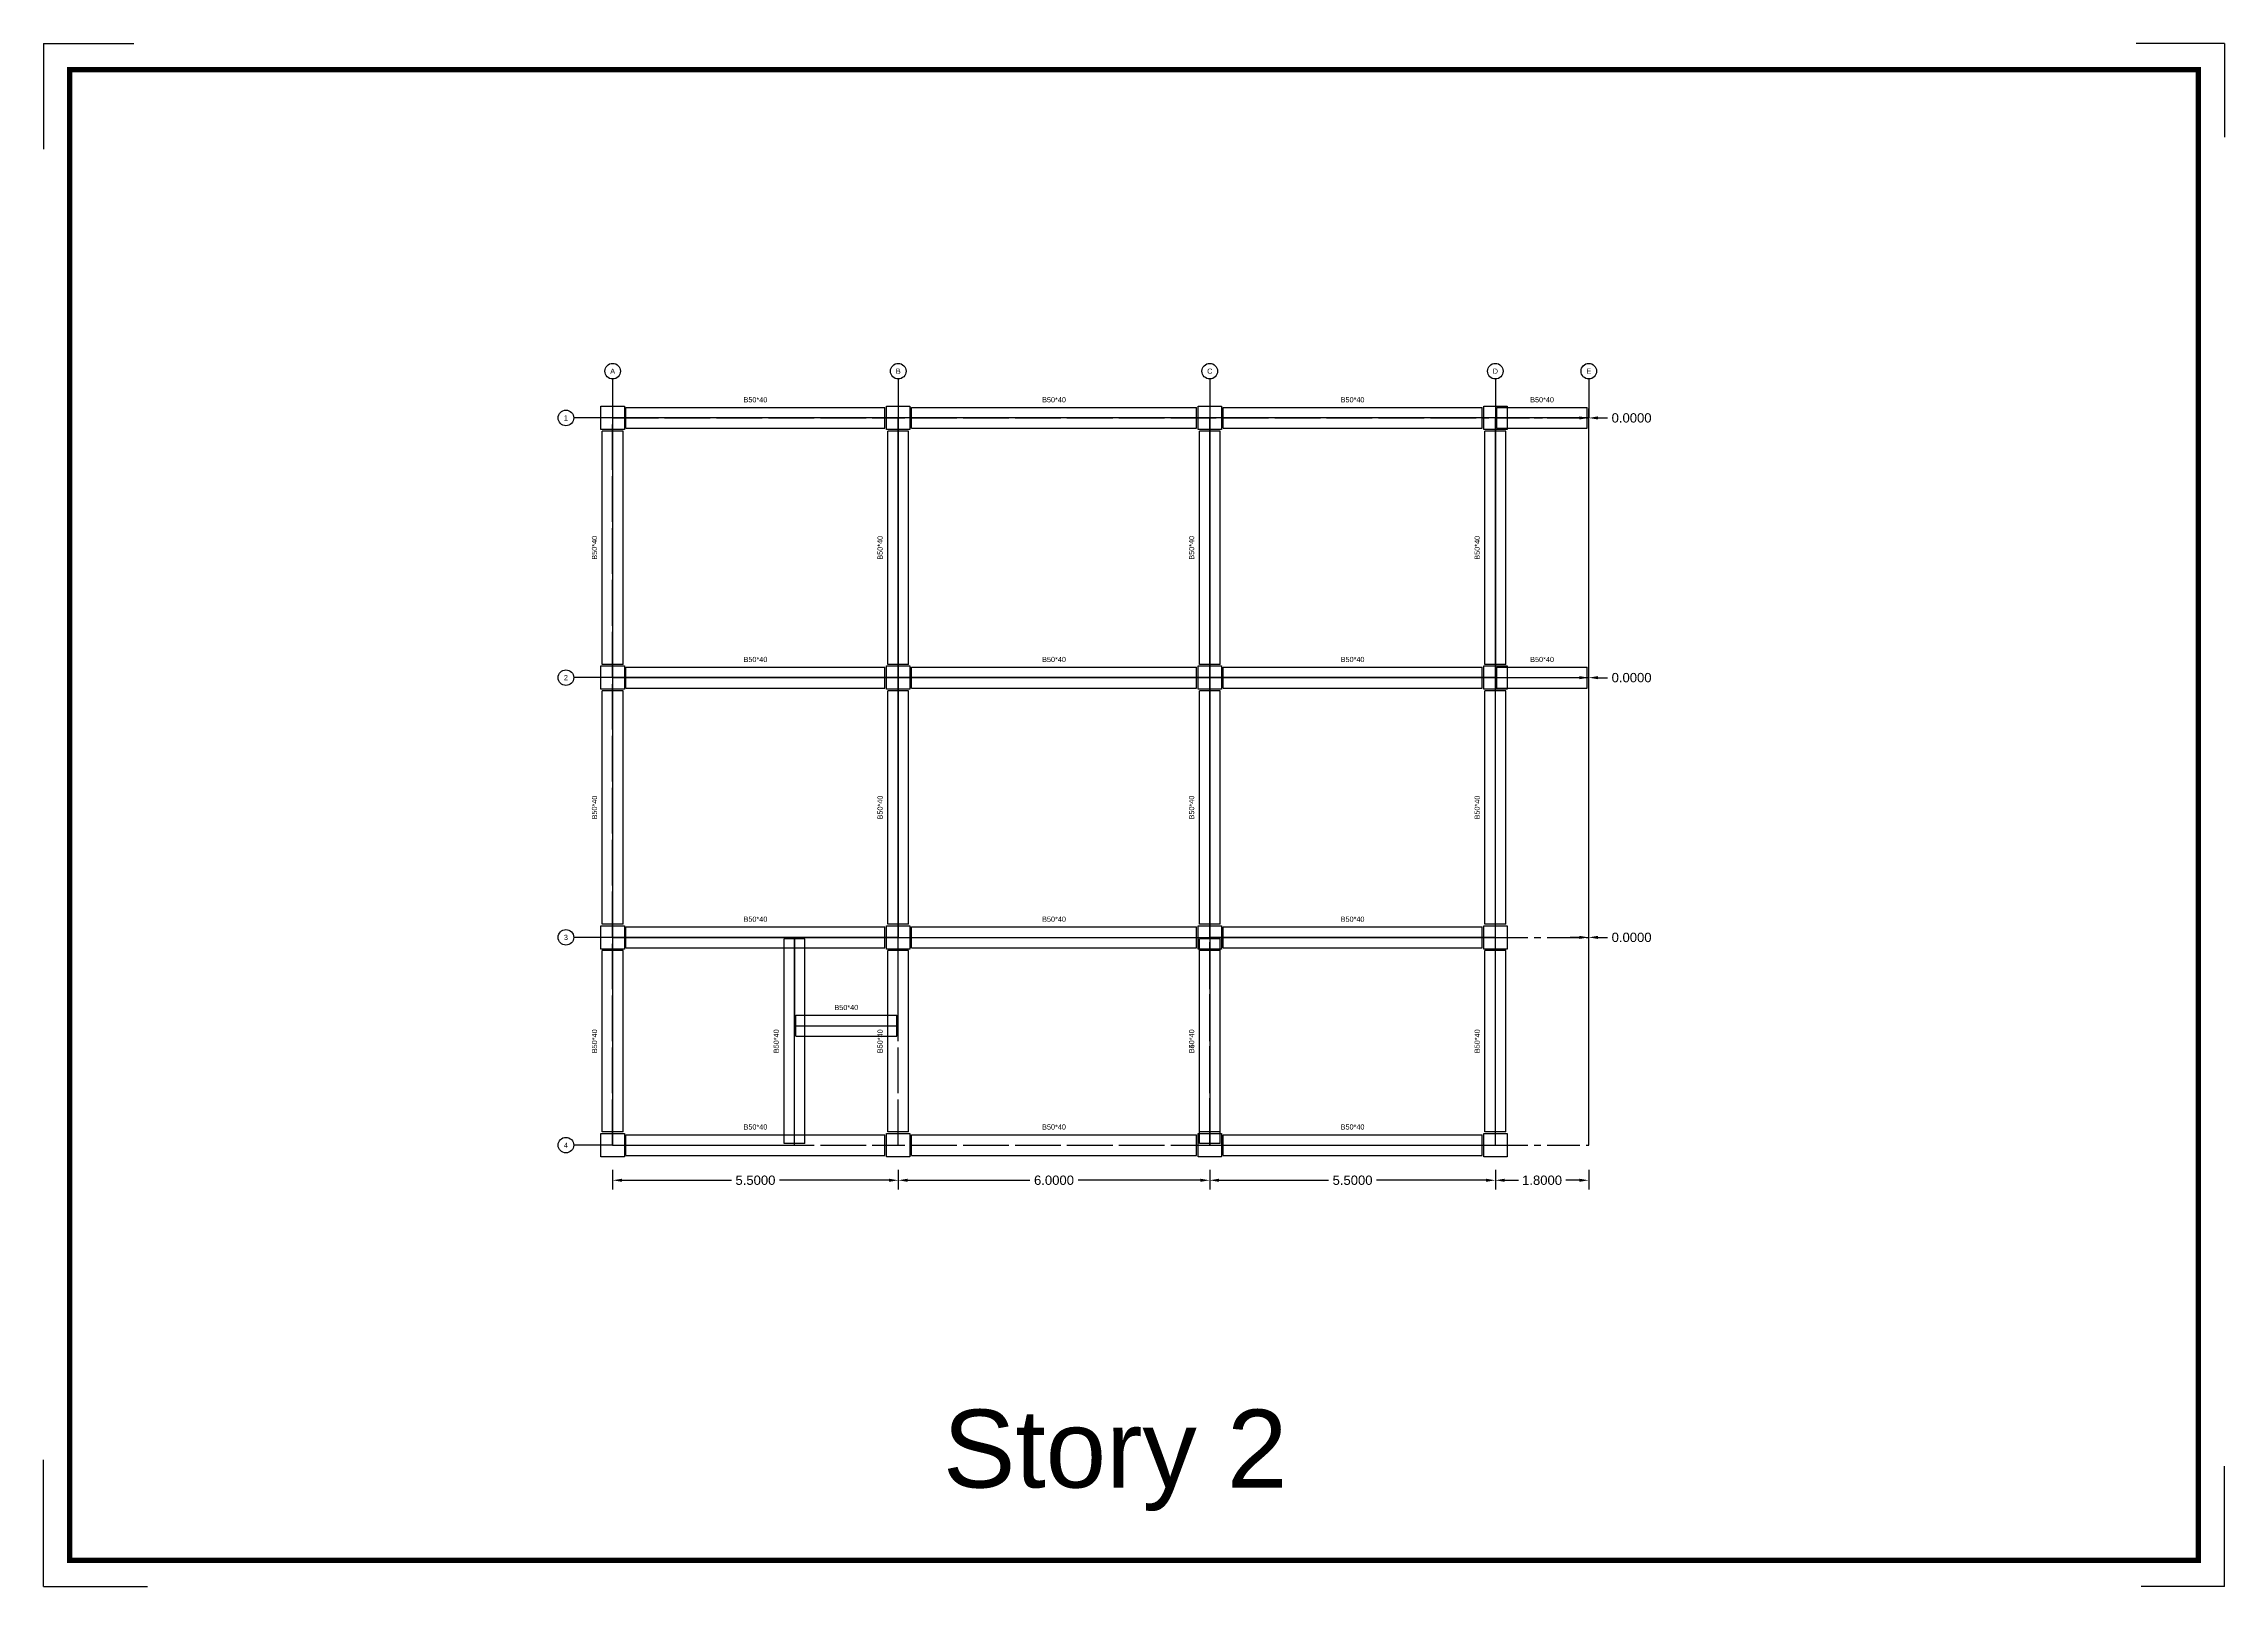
# Model space of a CAD drawing. Header units: inches. Extents: x -1152 to 1352, y 183 to 608.
# Drawn here: x 841.87 to 883.87, y 237.71 to 267.41 of the extents above; entities that cross this region are included whole.
import ezdxf
from ezdxf.enums import TextEntityAlignment as Align

# ---------------------------------------------------------------- set-up
doc = ezdxf.new("R2010")
doc.units = ezdxf.units.IN
doc.header["$MEASUREMENT"] = 0
doc.linetypes.add('CENTER', pattern=[2, 1.25, -0.25, 0.25, -0.25])
for name, color, linetype in [('BEAM', 5, 'Continuous'), ('CENTERLINES', 7, 'Continuous'), ('COLS', 5, 'Continuous'), ('DIMENSIONS', 4, 'Continuous'), ('GRID', 1, 'Continuous'), ('SLAB', 6, 'Continuous'), ('TEXT', 3, 'Continuous')]:
    doc.layers.add(name, color=color, linetype=linetype)
doc.layers.add('Layer4', color=252, linetype='Continuous', lineweight=25)
doc.styles.get("Standard").update_dxf_attribs({"font": 'arial.ttf'})
doc.dimstyles.get("Standard").update_dxf_attribs({"dimtxt": 0.18, "dimasz": 0.18, "dimexe": 0.18, "dimexo": 0.0625, "dimgap": 0.09, "dimtad": 0, "dimtih": 1, "dimtoh": 1, "dimdec": 4, "dimzin": 0, "dimdsep": 46, "dimtxsty": 'Standard', "dimcen": 0.09, "dimadec": 0, "dimazin": 0, "dimtfac": 1, "dimtdec": 4, "dimtofl": 0, "dimtmove": 0, "dimatfit": 3, "dimfxl": 1, "dimtolj": 1, "dimtzin": 0, "dimarcsym": 0})

# ---------------------------------------------------------------- blocks, each defined once
blk = doc.blocks.new('*D434')
at = {"layer": 'DEFPOINTS', "color": 0, "transparency": 16777216}
for p in [(852.826, 245.791), (858.326, 245.791), (858.326, 245.531)]:
    blk.add_point(p, dxfattribs=at)
at = {"layer": 'DIMENSIONS', "color": 0, "lineweight": -2, "transparency": 16777216}
for p, q in [((852.826, 245.729), (852.826, 245.351)), ((858.326, 245.729), (858.326, 245.351)), ((853.006, 245.531), (855.113, 245.531)), ((858.146, 245.531), (856.04, 245.531))]:
    blk.add_line(p, q, dxfattribs=at)
at = {"layer": 'DIMENSIONS', "color": 0, "transparency": 16777216}
for points in [[(853.006, 245.561), (853.006, 245.501), (852.826, 245.531)], [(858.146, 245.561), (858.146, 245.501), (858.326, 245.531)]]:
    blk.add_solid(points, dxfattribs=at)
at = {"layer": 'DIMENSIONS', "color": 0, "transparency": 16777216, "insert": (855.576, 245.531), "char_height": 0.18, "attachment_point": 5}
blk.add_mtext('\\A1;5.5000', dxfattribs=at)
blk = doc.blocks.new('*D435')
at = {"layer": 'DEFPOINTS', "color": 0, "transparency": 16777216}
for p in [(858.326, 245.791), (864.326, 245.791), (864.326, 245.531)]:
    blk.add_point(p, dxfattribs=at)
at = {"layer": 'DIMENSIONS', "color": 0, "lineweight": -2, "transparency": 16777216}
for p, q in [((858.326, 245.729), (858.326, 245.351)), ((864.326, 245.729), (864.326, 245.351)), ((858.506, 245.531), (860.862, 245.531)), ((864.146, 245.531), (861.79, 245.531))]:
    blk.add_line(p, q, dxfattribs=at)
at = {"layer": 'DIMENSIONS', "color": 0, "transparency": 16777216}
for points in [[(858.506, 245.561), (858.506, 245.501), (858.326, 245.531)], [(864.146, 245.561), (864.146, 245.501), (864.326, 245.531)]]:
    blk.add_solid(points, dxfattribs=at)
at = {"layer": 'DIMENSIONS', "color": 0, "transparency": 16777216, "insert": (861.326, 245.531), "char_height": 0.18, "attachment_point": 5}
blk.add_mtext('\\A1;6.0000', dxfattribs=at)
blk = doc.blocks.new('*D436')
at = {"layer": 'DEFPOINTS', "color": 0, "transparency": 16777216}
for p in [(864.326, 245.791), (869.826, 245.791), (869.826, 245.531)]:
    blk.add_point(p, dxfattribs=at)
at = {"layer": 'DIMENSIONS', "color": 0, "lineweight": -2, "transparency": 16777216}
for p, q in [((864.326, 245.729), (864.326, 245.351)), ((869.826, 245.729), (869.826, 245.351)), ((864.506, 245.531), (866.613, 245.531)), ((869.646, 245.531), (867.54, 245.531))]:
    blk.add_line(p, q, dxfattribs=at)
at = {"layer": 'DIMENSIONS', "color": 0, "transparency": 16777216}
for points in [[(864.506, 245.561), (864.506, 245.501), (864.326, 245.531)], [(869.646, 245.561), (869.646, 245.501), (869.826, 245.531)]]:
    blk.add_solid(points, dxfattribs=at)
at = {"layer": 'DIMENSIONS', "color": 0, "transparency": 16777216, "insert": (867.076, 245.531), "char_height": 0.18, "attachment_point": 5}
blk.add_mtext('\\A1;5.5000', dxfattribs=at)
blk = doc.blocks.new('*D437')
at = {"layer": 'DEFPOINTS', "color": 0, "transparency": 16777216}
for p in [(869.826, 245.791), (871.626, 245.791), (871.626, 245.531)]:
    blk.add_point(p, dxfattribs=at)
at = {"layer": 'DIMENSIONS', "color": 0, "lineweight": -2, "transparency": 16777216}
for p, q in [((869.826, 245.729), (869.826, 245.351)), ((871.626, 245.729), (871.626, 245.351)), ((870.006, 245.531), (870.271, 245.531)), ((871.446, 245.531), (871.181, 245.531))]:
    blk.add_line(p, q, dxfattribs=at)
at = {"layer": 'DIMENSIONS', "color": 0, "transparency": 16777216}
for points in [[(870.006, 245.561), (870.006, 245.501), (869.826, 245.531)], [(871.446, 245.561), (871.446, 245.501), (871.626, 245.531)]]:
    blk.add_solid(points, dxfattribs=at)
at = {"layer": 'DIMENSIONS', "color": 0, "transparency": 16777216, "insert": (870.726, 245.531), "char_height": 0.18, "attachment_point": 5}
blk.add_mtext('\\A1;1.8000', dxfattribs=at)
blk = doc.blocks.new('*D438')
at = {"layer": 'DEFPOINTS', "color": 0, "transparency": 16777216}
for p in [(871.626, 250.207), (871.626, 250.207), (871.626, 246.207)]:
    blk.add_point(p, dxfattribs=at)
at = {"layer": 'DIMENSIONS', "color": 0, "lineweight": -2, "transparency": 16777216}
for p, q in [((871.626, 246.27), (871.626, 250.387)), ((871.626, 250.27), (871.626, 250.387)), ((871.446, 250.207), (871.266, 250.207)), ((871.806, 250.207), (871.986, 250.207))]:
    blk.add_line(p, q, dxfattribs=at)
at = {"layer": 'DIMENSIONS', "color": 0, "transparency": 16777216}
for points in [[(871.446, 250.237), (871.446, 250.177), (871.626, 250.207)], [(871.806, 250.237), (871.806, 250.177), (871.626, 250.207)]]:
    blk.add_solid(points, dxfattribs=at)
at = {"layer": 'DIMENSIONS', "color": 0, "transparency": 16777216, "insert": (872.45, 250.207), "char_height": 0.18, "attachment_point": 5}
blk.add_mtext('\\A1;0.0000', dxfattribs=at)
blk = doc.blocks.new('*D439')
at = {"layer": 'DEFPOINTS', "color": 0, "transparency": 16777216}
for p in [(871.626, 255.207), (871.626, 255.207), (871.626, 250.207)]:
    blk.add_point(p, dxfattribs=at)
at = {"layer": 'DIMENSIONS', "color": 0, "lineweight": -2, "transparency": 16777216}
for p, q in [((871.626, 250.27), (871.626, 255.387)), ((871.626, 255.27), (871.626, 255.387)), ((871.446, 255.207), (871.266, 255.207)), ((871.806, 255.207), (871.986, 255.207))]:
    blk.add_line(p, q, dxfattribs=at)
at = {"layer": 'DIMENSIONS', "color": 0, "transparency": 16777216}
for points in [[(871.446, 255.237), (871.446, 255.177), (871.626, 255.207)], [(871.806, 255.237), (871.806, 255.177), (871.626, 255.207)]]:
    blk.add_solid(points, dxfattribs=at)
at = {"layer": 'DIMENSIONS', "color": 0, "transparency": 16777216, "insert": (872.45, 255.207), "char_height": 0.18, "attachment_point": 5}
blk.add_mtext('\\A1;0.0000', dxfattribs=at)
blk = doc.blocks.new('*D440')
at = {"layer": 'DEFPOINTS', "color": 0, "transparency": 16777216}
for p in [(871.626, 260.207), (871.626, 260.207), (871.626, 255.207)]:
    blk.add_point(p, dxfattribs=at)
at = {"layer": 'DIMENSIONS', "color": 0, "lineweight": -2, "transparency": 16777216}
for p, q in [((871.446, 260.207), (871.266, 260.207)), ((871.626, 255.27), (871.626, 260.387)), ((871.626, 260.27), (871.626, 260.387)), ((871.806, 260.207), (871.986, 260.207))]:
    blk.add_line(p, q, dxfattribs=at)
at = {"layer": 'DIMENSIONS', "color": 0, "transparency": 16777216}
for points in [[(871.446, 260.237), (871.446, 260.177), (871.626, 260.207)], [(871.806, 260.237), (871.806, 260.177), (871.626, 260.207)]]:
    blk.add_solid(points, dxfattribs=at)
at = {"layer": 'DIMENSIONS', "color": 0, "transparency": 16777216, "insert": (872.45, 260.207), "char_height": 0.18, "attachment_point": 5}
blk.add_mtext('\\A1;0.0000', dxfattribs=at)

msp = doc.modelspace()

# ---------------------------------------------------------------- linework, layer by layer
at = {"layer": 'BEAM', "color": 2, "linetype": 'Continuous'}
for p, q in [((853.08122, 260.40744), (858.07122, 260.40744)), ((853.08122, 260.00744), (853.08122, 260.40744)), ((858.07122, 260.00744), (858.07122, 260.40744)), ((858.58122, 260.40744), (864.07122, 260.40744)), ((858.58122, 260.00744), (858.58122, 260.40744)), ((864.07122, 260.00744), (864.07122, 260.40744)), ((864.58122, 260.40744), (869.57122, 260.40744)), ((864.58122, 260.00744), (864.58122, 260.40744)), ((869.57122, 260.00744), (869.57122, 260.40744)), ((869.85622, 260.40744), (871.59622, 260.40744)), ((869.85622, 260.00744), (869.85622, 260.40744)), ((871.59622, 260.00744), (871.59622, 260.40744)), ((853.08122, 260.00744), (858.07122, 260.00744)), ((858.58122, 260.00744), (864.07122, 260.00744)), ((864.58122, 260.00744), (869.57122, 260.00744)), ((869.85622, 260.00744), (871.59622, 260.00744)), ((852.62622, 255.46244), (852.62622, 259.95244)), ((853.02622, 259.95244), (852.62622, 259.95244)), ((853.02622, 255.46244), (853.02622, 259.95244)), ((858.12622, 255.46244), (858.12622, 259.95244)), ((858.52622, 259.95244), (858.12622, 259.95244)), ((858.52622, 255.46244), (858.52622, 259.95244)), ((864.12622, 255.46244), (864.12622, 259.95244)), ((864.52622, 259.95244), (864.12622, 259.95244)), ((864.52622, 255.46244), (864.52622, 259.95244)), ((869.62622, 255.46244), (869.62622, 259.95244)), ((870.02622, 259.95244), (869.62622, 259.95244)), ((870.02622, 255.46244), (870.02622, 259.95244)), ((853.02622, 255.46244), (852.62622, 255.46244)), ((853.08122, 255.40744), (858.07122, 255.40744)), ((853.08122, 255.00744), (853.08122, 255.40744)), ((858.07122, 255.00744), (858.07122, 255.40744)), ((858.52622, 255.46244), (858.12622, 255.46244)), ((858.58122, 255.40744), (864.07122, 255.40744)), ((858.58122, 255.00744), (858.58122, 255.40744)), ((864.07122, 255.00744), (864.07122, 255.40744)), ((864.52622, 255.46244), (864.12622, 255.46244)), ((864.58122, 255.40744), (869.57122, 255.40744)), ((864.58122, 255.00744), (864.58122, 255.40744)), ((869.57122, 255.00744), (869.57122, 255.40744)), ((870.02622, 255.46244), (869.62622, 255.46244)), ((869.85622, 255.40744), (871.59622, 255.40744)), ((869.85622, 255.00744), (869.85622, 255.40744)), ((871.59622, 255.00744), (871.59622, 255.40744)), ((852.62622, 250.46244), (852.62622, 254.95244)), ((853.02622, 254.95244), (852.62622, 254.95244)), ((853.02622, 250.46244), (853.02622, 254.95244)), ((853.08122, 255.00744), (858.07122, 255.00744)), ((858.12622, 250.46244), (858.12622, 254.95244)), ((858.52622, 254.95244), (858.12622, 254.95244)), ((858.52622, 250.46244), (858.52622, 254.95244)), ((858.58122, 255.00744), (864.07122, 255.00744)), ((864.12622, 250.46244), (864.12622, 254.95244)), ((864.52622, 254.95244), (864.12622, 254.95244)), ((864.52622, 250.46244), (864.52622, 254.95244)), ((864.58122, 255.00744), (869.57122, 255.00744)), ((869.62622, 250.46244), (869.62622, 254.95244)), ((870.02622, 254.95244), (869.62622, 254.95244)), ((869.85622, 255.00744), (871.59622, 255.00744)), ((870.02622, 250.46244), (870.02622, 254.95244)), ((853.02622, 250.46244), (852.62622, 250.46244)), ((853.08122, 250.40744), (858.07122, 250.40744)), ((853.08122, 250.00744), (853.08122, 250.40744)), ((858.07122, 250.00744), (858.07122, 250.40744)), ((858.52622, 250.46244), (858.12622, 250.46244)), ((858.58122, 250.40744), (864.07122, 250.40744)), ((858.58122, 250.00744), (858.58122, 250.40744)), ((864.07122, 250.00744), (864.07122, 250.40744)), ((864.52622, 250.46244), (864.12622, 250.46244)), ((864.58122, 250.40744), (869.57122, 250.40744)), ((864.58122, 250.00744), (864.58122, 250.40744)), ((869.57122, 250.00744), (869.57122, 250.40744)), ((870.02622, 250.46244), (869.62622, 250.46244)), ((852.62622, 246.46244), (852.62622, 249.95244)), ((853.02622, 249.95244), (852.62622, 249.95244)), ((853.02622, 246.46244), (853.02622, 249.95244)), ((853.08122, 250.00744), (858.07122, 250.00744)), ((856.12622, 246.23744), (856.12622, 250.17744)), ((856.52622, 250.17744), (856.12622, 250.17744)), ((856.52622, 246.23744), (856.52622, 250.17744)), ((858.12622, 246.46244), (858.12622, 249.95244)), ((858.52622, 249.95244), (858.12622, 249.95244)), ((858.52622, 246.46244), (858.52622, 249.95244)), ((858.58122, 250.00744), (864.07122, 250.00744)), ((864.12622, 246.23744), (864.12622, 250.17744)), ((864.52622, 250.17744), (864.12622, 250.17744)), ((864.12622, 246.46244), (864.12622, 249.95244)), ((864.52622, 249.95244), (864.12622, 249.95244)), ((864.52622, 246.23744), (864.52622, 250.17744)), ((864.52622, 246.46244), (864.52622, 249.95244)), ((864.58122, 250.00744), (869.57122, 250.00744)), ((869.62622, 246.46244), (869.62622, 249.95244)), ((870.02622, 249.95244), (869.62622, 249.95244)), ((870.02622, 246.46244), (870.02622, 249.95244)), ((856.35622, 248.70744), (858.29622, 248.70744)), ((856.35622, 248.30744), (856.35622, 248.70744)), ((858.29622, 248.30744), (858.29622, 248.70744)), ((856.35622, 248.30744), (858.29622, 248.30744)), ((853.02622, 246.46244), (852.62622, 246.46244)), ((853.08122, 246.40744), (858.07122, 246.40744)), ((853.08122, 246.00744), (853.08122, 246.40744)), ((856.52622, 246.23744), (856.12622, 246.23744)), ((858.07122, 246.00744), (858.07122, 246.40744)), ((858.52622, 246.46244), (858.12622, 246.46244)), ((858.58122, 246.40744), (864.07122, 246.40744)), ((858.58122, 246.00744), (858.58122, 246.40744)), ((864.07122, 246.00744), (864.07122, 246.40744)), ((864.52622, 246.46244), (864.12622, 246.46244)), ((864.52622, 246.23744), (864.12622, 246.23744)), ((864.58122, 246.40744), (869.57122, 246.40744)), ((864.58122, 246.00744), (864.58122, 246.40744)), ((869.57122, 246.00744), (869.57122, 246.40744)), ((870.02622, 246.46244), (869.62622, 246.46244)), ((853.08122, 246.00744), (858.07122, 246.00744)), ((858.58122, 246.00744), (864.07122, 246.00744)), ((864.58122, 246.00744), (869.57122, 246.00744))]:
    msp.add_line(p, q, dxfattribs=at)
at = {"layer": 'CENTERLINES', "color": 6, "linetype": 'CENTER', "ltscale": 0.5}
for p, q in [((853.08122, 260.20744), (858.07122, 260.20744)), ((858.58122, 260.20744), (864.07122, 260.20744)), ((864.58122, 260.20744), (869.57122, 260.20744)), ((869.85622, 260.20744), (871.59622, 260.20744)), ((852.82622, 255.46244), (852.82622, 259.95244)), ((858.32622, 255.46244), (858.32622, 259.95244)), ((864.32622, 255.46244), (864.32622, 259.95244)), ((869.82622, 255.46244), (869.82622, 259.95244)), ((852.82622, 250.46244), (852.82622, 254.95244)), ((853.08122, 255.20744), (858.07122, 255.20744)), ((858.32622, 250.46244), (858.32622, 254.95244)), ((858.58122, 255.20744), (864.07122, 255.20744)), ((864.32622, 250.46244), (864.32622, 254.95244)), ((864.58122, 255.20744), (869.57122, 255.20744)), ((869.82622, 250.46244), (869.82622, 254.95244)), ((869.85622, 255.20744), (871.59622, 255.20744)), ((852.82622, 246.46244), (852.82622, 249.95244)), ((853.08122, 250.20744), (858.07122, 250.20744)), ((856.32622, 246.23744), (856.32622, 250.17744)), ((858.32622, 246.46244), (858.32622, 249.95244)), ((858.58122, 250.20744), (864.07122, 250.20744)), ((864.32622, 246.23744), (864.32622, 250.17744)), ((864.32622, 246.46244), (864.32622, 249.95244)), ((864.58122, 250.20744), (869.57122, 250.20744)), ((869.82622, 246.46244), (869.82622, 249.95244)), ((856.35622, 248.50744), (858.29622, 248.50744)), ((853.08122, 246.20744), (858.07122, 246.20744)), ((858.58122, 246.20744), (864.07122, 246.20744)), ((864.58122, 246.20744), (869.57122, 246.20744))]:
    msp.add_line(p, q, dxfattribs=at)
at = {"layer": 'COLS', "color": 2, "linetype": 'Continuous'}
for points in [[(853.05122, 259.98244), (852.60122, 259.98244), (852.60122, 260.43244), (853.05122, 260.43244)], [(858.55122, 259.98244), (858.10122, 259.98244), (858.10122, 260.43244), (858.55122, 260.43244)], [(864.55122, 259.98244), (864.10122, 259.98244), (864.10122, 260.43244), (864.55122, 260.43244)], [(870.05122, 259.98244), (869.60122, 259.98244), (869.60122, 260.43244), (870.05122, 260.43244)], [(853.05122, 254.98244), (852.60122, 254.98244), (852.60122, 255.43244), (853.05122, 255.43244)], [(858.55122, 254.98244), (858.10122, 254.98244), (858.10122, 255.43244), (858.55122, 255.43244)], [(864.55122, 254.98244), (864.10122, 254.98244), (864.10122, 255.43244), (864.55122, 255.43244)], [(870.05122, 254.98244), (869.60122, 254.98244), (869.60122, 255.43244), (870.05122, 255.43244)], [(853.05122, 249.98244), (852.60122, 249.98244), (852.60122, 250.43244), (853.05122, 250.43244)], [(858.55122, 249.98244), (858.10122, 249.98244), (858.10122, 250.43244), (858.55122, 250.43244)], [(864.55122, 249.98244), (864.10122, 249.98244), (864.10122, 250.43244), (864.55122, 250.43244)], [(870.05122, 249.98244), (869.60122, 249.98244), (869.60122, 250.43244), (870.05122, 250.43244)], [(853.05122, 245.98244), (852.60122, 245.98244), (852.60122, 246.43244), (853.05122, 246.43244)], [(858.55122, 245.98244), (858.10122, 245.98244), (858.10122, 246.43244), (858.55122, 246.43244)], [(864.55122, 245.98244), (864.10122, 245.98244), (864.10122, 246.43244), (864.55122, 246.43244)], [(870.05122, 245.98244), (869.60122, 245.98244), (869.60122, 246.43244), (870.05122, 246.43244)]]:
    msp.add_lwpolyline(points, close=True, dxfattribs=at)
at = {"layer": 'GRID', "color": 0, "linetype": 'Continuous'}
for p, q in [((852.82622, 260.95744), (852.82622, 260.20744)), ((858.32622, 260.95744), (858.32622, 260.20744)), ((864.32622, 260.95744), (864.32622, 260.20744)), ((869.82622, 260.95744), (869.82622, 260.20744)), ((871.62622, 260.95744), (871.62622, 260.20744)), ((852.82622, 260.20744), (852.07622, 260.20744)), ((852.82622, 255.20744), (852.07622, 255.20744)), ((852.82622, 250.20744), (852.07622, 250.20744)), ((852.82622, 246.20744), (852.07622, 246.20744))]:
    msp.add_line(p, q, dxfattribs=at)
at = {"layer": 'GRID', "color": 1, "linetype": 'CENTER', "ltscale": 0.5}
for p, q in [((852.82622, 246.20744), (852.82622, 260.20744)), ((852.82622, 260.20744), (871.62622, 260.20744)), ((858.32622, 246.20744), (858.32622, 260.20744)), ((864.32622, 246.20744), (864.32622, 260.20744)), ((869.82622, 246.20744), (869.82622, 260.20744)), ((871.62622, 246.20744), (871.62622, 260.20744)), ((852.82622, 255.20744), (871.62622, 255.20744)), ((852.82622, 250.20744), (871.62622, 250.20744)), ((852.82622, 246.20744), (871.62622, 246.20744))]:
    msp.add_line(p, q, dxfattribs=at)
at = {"layer": 'GRID', "color": 0, "linetype": 'Continuous'}
for centre in [(852.82622, 261.10744), (858.32622, 261.10744), (864.32622, 261.10744), (869.82622, 261.10744), (871.62622, 261.10744), (851.92622, 260.20744), (851.92622, 255.20744), (851.92622, 250.20744), (851.92622, 246.20744)]:
    msp.add_circle(centre, 0.15, dxfattribs=at)
at = {"layer": 'Layer4'}
for p, q in [((841.86681, 267.41315), (841.86681, 265.38297)), ((841.86681, 267.41315), (843.60743, 267.41315)), ((883.86681, 267.41315), (882.16881, 267.41315)), ((883.86681, 267.41315), (883.86681, 265.61444)), ((841.86681, 237.71315), (841.86681, 240.1508)), ((883.86681, 237.71315), (883.86681, 240.02719)), ((883.86681, 237.71315), (883.86681, 238.71315)), ((841.86681, 237.71315), (843.86684, 237.71315)), ((883.86681, 237.71315), (882.26192, 237.71315))]:
    msp.add_line(p, q, dxfattribs=at)
at = {"layer": 'Layer4', "const_width": 0.1}
msp.add_lwpolyline([(842.36681, 266.91315), (883.36681, 266.91315), (883.36681, 238.21315), (842.36681, 238.21315)], close=True, dxfattribs=at)
at = {"layer": 'SLAB', "color": 6, "linetype": 'Continuous'}
for points in [[(852.82622, 255.20744), (858.32622, 255.20744), (858.32622, 260.20744), (852.82622, 260.20744)], [(858.32622, 255.20744), (864.32622, 255.20744), (864.32622, 260.20744), (858.32622, 260.20744)], [(864.32622, 255.20744), (869.82622, 255.20744), (869.82622, 260.20744), (864.32622, 260.20744)], [(869.82622, 255.20744), (871.62622, 255.20744), (871.62622, 260.20744), (869.82622, 260.20744)], [(852.82622, 250.20744), (858.32622, 250.20744), (858.32622, 255.20744), (852.82622, 255.20744)], [(858.32622, 250.20744), (864.32622, 250.20744), (864.32622, 255.20744), (858.32622, 255.20744)], [(864.32622, 250.20744), (869.82622, 250.20744), (869.82622, 255.20744), (864.32622, 255.20744)], [(852.82622, 246.20744), (856.32622, 246.20744), (856.32622, 250.20744), (852.82622, 250.20744)], [(856.32622, 248.50744), (858.32622, 248.50744), (858.32622, 250.20744), (856.32622, 250.20744)], [(864.32622, 246.20744), (869.82622, 246.20744), (869.82622, 250.20744), (864.32622, 250.20744)]]:
    msp.add_lwpolyline(points, close=True, dxfattribs=at)

# ---------------------------------------------------------------- texts
at = {"color": 6, "insert": (833.9787, 241.11533), "char_height": 1.5, "attachment_point": 1}
msp.add_mtext_dynamic_manual_height_columns('\\pxqc;Story 2', width=57.0507531, gutter_width=36.72032, heights=[0], dxfattribs=at)
at = {"layer": 'TEXT', "color": 0}
for s, p in [('A', (852.82622, 261.10744)), ('B', (858.32622, 261.10744)), ('C', (864.32622, 261.10744)), ('D', (869.82622, 261.10744)), ('E', (871.62622, 261.10744)), ('B50*40', (855.57622, 260.55744)), ('B50*40', (861.32622, 260.55744)), ('B50*40', (867.07622, 260.55744)), ('B50*40', (870.72622, 260.55744)), ('1', (851.92622, 260.20744)), ('B50*40', (855.57622, 255.55744)), ('B50*40', (861.32622, 255.55744)), ('B50*40', (867.07622, 255.55744)), ('B50*40', (870.72622, 255.55744)), ('2', (851.92622, 255.20744)), ('B50*40', (855.57622, 250.55744)), ('B50*40', (861.32622, 250.55744)), ('B50*40', (867.07622, 250.55744)), ('3', (851.92622, 250.20744)), ('B50*40', (857.32622, 248.85744)), ('B50*40', (855.57622, 246.55744)), ('B50*40', (861.32622, 246.55744)), ('B50*40', (867.07622, 246.55744)), ('4', (851.92622, 246.20744))]:
    msp.add_text(s, height=0.1, dxfattribs=at).set_placement(p, align=Align.MIDDLE)
for s, p in [('B50*40', (852.47622, 257.70744)), ('B50*40', (857.97622, 257.70744)), ('B50*40', (863.97622, 257.70744)), ('B50*40', (869.47622, 257.70744)), ('B50*40', (852.47622, 252.70744)), ('B50*40', (857.97622, 252.70744)), ('B50*40', (863.97622, 252.70744)), ('B50*40', (869.47622, 252.70744)), ('B50*40', (852.47622, 248.20744)), ('B50*40', (855.97622, 248.20744)), ('B50*40', (857.97622, 248.20744)), ('B50*40', (863.97622, 248.20744)), ('B40*40', (863.97622, 248.20744)), ('B50*40', (869.47622, 248.20744))]:
    msp.add_text(s, height=0.1, rotation=90, dxfattribs=at).set_placement(p, align=Align.MIDDLE)

# ---------------------------------------------------------------- dimensions: what is measured, and where the dimension line sits
at = {"layer": 'DIMENSIONS'}
for base, p1, p2, picture, middle in [((871.6262216049, 260.2074372935), (871.6262216049, 255.2074372935), (871.6262216049, 260.2074372935), '*D440', (872.4495435694, 260.2074372935)), ((871.6262216049, 255.2074372935), (871.6262216049, 250.2074372935), (871.6262216049, 255.2074372935), '*D439', (872.4495435694, 255.2074372935)), ((871.6262216049, 250.2074372935), (871.6262216049, 246.2074372935), (871.6262216049, 250.2074372935), '*D438', (872.4495435694, 250.2074372935)), ((858.32622, 245.53121), (852.82622, 245.79121), (858.32622, 245.79121), '*D434', (855.57622, 245.53121)), ((864.32622, 245.53121), (858.32622, 245.79121), (864.32622, 245.79121), '*D435', (861.32622, 245.53121)), ((869.82622, 245.53121), (864.32622, 245.79121), (869.82622, 245.79121), '*D436', (867.07622, 245.53121)), ((871.62622, 245.53121), (869.82622, 245.79121), (871.62622, 245.79121), '*D437', (870.72622, 245.53121))]:
    dim = msp.add_linear_dim(base=base, p1=p1, p2=p2, dimstyle='Standard', dxfattribs=at)
    dim.commit()
    dim.dimension.update_dxf_attribs({"geometry": picture, "text_midpoint": middle})

doc.saveas('drawing.dxf')
